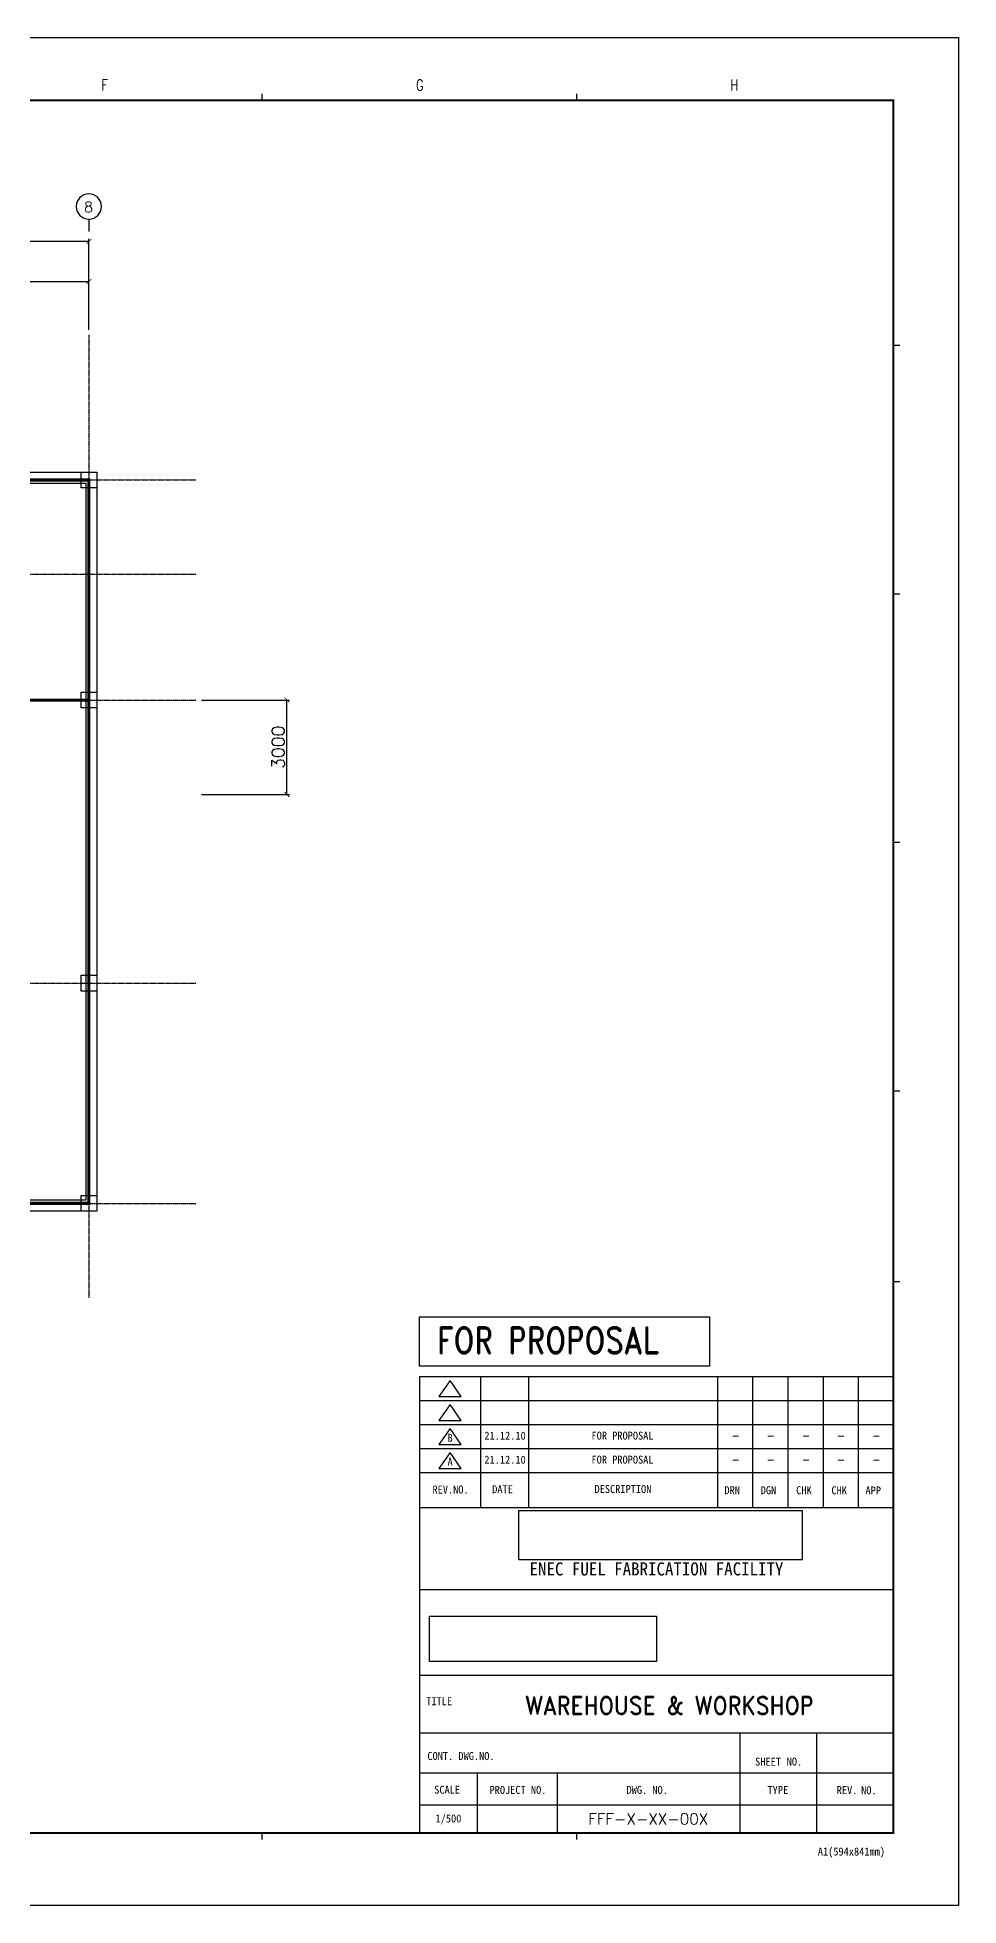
# Model space of a CAD drawing. Header units: millimetres. Extents: x -232466 to 860779, y -177975 to 311634.
# Drawn here: x -177652 to -148366, y 107851 to 167251 of the extents above; entities that cross this region are included whole.
import ezdxf
from ezdxf.enums import TextEntityAlignment as Align

# ---------------------------------------------------------------- set-up
doc = ezdxf.new("R2010")
doc.units = ezdxf.units.MM
doc.header["$XCLIPFRAME"] = 2
doc.linetypes.add('AXES', pattern=[50.8, 31.75, -6.35, 6.35, -6.35])
doc.linetypes.add('CENTER', pattern=[2, 1.25, -0.25, 0.25, -0.25])
doc.layers.add('0 외형선', color=3, linetype='Continuous', lineweight=25)
doc.layers.add('TEXT', color=7, linetype='Continuous', lineweight=15)
for name, color, linetype in [('Center Line', 1, 'CENTER'), ('COL', 2, 'Continuous'), ('dim', 7, 'Continuous'), ('SYM', 7, 'Continuous'), ('TITLEBOX', 7, 'Continuous'), ('TXT', 2, 'Continuous')]:
    doc.layers.add(name, color=color, linetype=linetype)
doc.styles.add('RD20', font='ROMAND.SHX', dxfattribs={"width": 0.8, "height": 2})
doc.styles.add('RD6', font='ROMAND.shx', dxfattribs={"width": 0.83, "height": 6})
doc.styles.add('ROMAND', font='romand')
doc.styles.add('RomanS', font='romans.shx')
doc.styles.add('TBOX', font='romans.shx')
doc.styles.add('돋움체', font='')
doc.styles.get('돋움체').set_extended_font_data('DotumChe')
doc.dimstyles.new('HYUNDAI', dxfattribs={"dimscale": 120, "dimtxt": 3, "dimasz": 3, "dimexe": 1, "dimexo": 2, "dimgap": 1, "dimtad": 1, "dimdec": 0, "dimdsep": 46, "dimtxsty": 'RomanS', "dimcen": 0, "dimclrd": 256, "dimclre": 256, "dimclrt": 3, "dimadec": 0, "dimazin": 0, "dimtfac": 1, "dimtdec": 0, "dimtix": 1, "dimtmove": 2, "dimatfit": 3, "dimfxl": 1, "dimtvp": 1, "dimtolj": 1, "dimarcsym": 0})
picture_1 = doc.add_image_def('image1', size_in_pixel=(850, 283))
picture_2 = doc.add_image_def('image2.jpg', size_in_pixel=(500, 87))

# ---------------------------------------------------------------- blocks, each defined once
blk = doc.blocks.new('_ArchTick')
at = {"color": 0, "linetype": 'ByBlock', "const_width": 0.15}
blk.add_lwpolyline([(-0.5, -0.5), (0.5, 0.5)], dxfattribs=at)
blk = doc.blocks.new('*D187')
at = {"layer": 'Defpoints', "color": 0}
for p in [(-176014, 160767), (-218014, 157789), (-176014, 157789)]:
    blk.add_point(p, dxfattribs=at)
at = {"layer": 'dim', "lineweight": -2}
for p, q in [((-218014, 157949), (-218014, 160847)), ((-218014, 160767), (-176014, 160767)), ((-176014, 157949), (-176014, 160847))]:
    blk.add_line(p, q, dxfattribs=at)
at = {"layer": 'dim', "lineweight": -2, "xscale": 160, "yscale": 160, "zscale": 160, "rotation": 180}
blk.add_blockref('_ArchTick', (-218014, 160767), dxfattribs=at)
at = {"layer": 'dim', "lineweight": -2, "xscale": 160, "yscale": 160, "zscale": 160}
blk.add_blockref('_ArchTick', (-176014, 160767), dxfattribs=at)
at = {"layer": 'dim', "color": 0, "insert": (-197014, 161047), "char_height": 400, "attachment_point": 5, "style": 'RomanS', "bg_fill": 3, "box_fill_scale": 1.1, "bg_fill_color": 257, "bg_fill_transparency": 0}
blk.add_mtext('\\A1;42000', dxfattribs=at)
blk = doc.blocks.new('*D193')
at = {"layer": 'Defpoints', "color": 0}
for p in [(-176014, 159488), (-182014, 157789), (-176014, 157789)]:
    blk.add_point(p, dxfattribs=at)
at = {"layer": 'dim', "lineweight": -2}
for p, q in [((-182014, 157949), (-182014, 159568)), ((-182014, 159488), (-176014, 159488)), ((-176014, 157949), (-176014, 159568))]:
    blk.add_line(p, q, dxfattribs=at)
at = {"layer": 'dim', "lineweight": -2, "xscale": 160, "yscale": 160, "zscale": 160, "rotation": 180}
blk.add_blockref('_ArchTick', (-182014, 159488), dxfattribs=at)
at = {"layer": 'dim', "lineweight": -2, "xscale": 160, "yscale": 160, "zscale": 160}
blk.add_blockref('_ArchTick', (-176014, 159488), dxfattribs=at)
at = {"layer": 'dim', "color": 0, "insert": (-179014, 159768), "char_height": 400, "attachment_point": 5, "style": 'RomanS', "bg_fill": 3, "box_fill_scale": 1.1, "bg_fill_color": 257, "bg_fill_transparency": 0}
blk.add_mtext('\\A1;6000', dxfattribs=at)
blk = doc.blocks.new('*D211')
at = {"layer": 'Defpoints', "color": 0}
for p in [(-172597, 146180), (-169717, 146180), (-172597, 143180)]:
    blk.add_point(p, dxfattribs=at)
at = {"layer": 'dim', "lineweight": -2}
for p, q in [((-172437, 146180), (-169637, 146180)), ((-169717, 143180), (-169717, 146180)), ((-172437, 143180), (-169637, 143180))]:
    blk.add_line(p, q, dxfattribs=at)
at = {"layer": 'dim', "lineweight": -2, "xscale": 160, "yscale": 160, "zscale": 160}
for p, rotation in [((-169717, 146180), 90), ((-169717, 143180), 270)]:
    blk.add_blockref('_ArchTick', p, dxfattribs=dict(at, rotation=rotation))
at = {"layer": 'dim', "color": 0, "insert": (-169997, 144680), "char_height": 400, "attachment_point": 5, "rotation": 90, "style": 'RomanS', "bg_fill": 3, "box_fill_scale": 1.1, "bg_fill_color": 257, "bg_fill_transparency": 0}
blk.add_mtext('\\A1;3000', dxfattribs=at)
blk = doc.blocks.new('주열')
at = {"layer": 'SYM'}
blk.add_line((0, 600), (0, 0), dxfattribs=at)
blk.add_circle((0, 1200), 600, dxfattribs=at)

msp = doc.modelspace()

# ---------------------------------------------------------------- linework, layer by layer
msp.add_line((-150440.4, 111060.4), (-150440.4, 110144.6))
at = {"layer": '0 외형선', "linetype": 'Continuous'}
for points in [[(-218264.5, 153429.8), (-175764.5, 153429.8), (-175764.5, 129929.8), (-218264.5, 129929.8)], [(-217914.5, 153079.8), (-176114.5, 153079.8), (-176114.5, 130279.8), (-217914.5, 130279.8)]]:
    msp.add_lwpolyline(points, close=True, dxfattribs=at)
at = {"layer": '0 외형선', "linetype": 'Continuous', "const_width": 100}
for points in [[(-188014.5, 153179.8), (-176014.5, 153179.8), (-176014.5, 146179.8), (-188014.5, 146179.8)], [(-188014.5, 146179.8), (-176014.5, 146179.8), (-176014.5, 130179.8), (-188014.5, 130179.8)]]:
    msp.add_lwpolyline(points, close=True, dxfattribs=at)
at = {"layer": 'Center Line', "linetype": 'AXES'}
for p, q in [((-222583, 153179.8), (-172597.4, 153179.8)), ((-222583, 150179.8), (-172597.4, 150179.8)), ((-222583, 146179.8), (-172597.4, 146179.8)), ((-222583, 137179.8), (-172597.4, 137179.8)), ((-222583, 130179.8), (-172597.4, 130179.8))]:
    msp.add_line(p, q, dxfattribs=at)
at = {"layer": 'COL'}
for points in [[(-176264.5, 152929.8), (-176264.5, 153429.8), (-175764.5, 153429.8), (-175764.5, 152929.8)], [(-176264.5, 145929.8), (-176264.5, 146429.8), (-175764.5, 146429.8), (-175764.5, 145929.8)], [(-176264.5, 136929.8), (-176264.5, 137429.8), (-175764.5, 137429.8), (-175764.5, 136929.8)], [(-176264.5, 129929.8), (-176264.5, 130429.8), (-175764.5, 130429.8), (-175764.5, 129929.8)]]:
    msp.add_lwpolyline(points, close=True, dxfattribs=at)
at = {"layer": 'TITLEBOX', "color": 4, "linetype": 'Continuous'}
for p, q in [((-170502.8, 165251.2), (-170502.8, 165451.2)), ((-170502.8, 165251.2), (-170502.8, 165451.2)), ((-160502.8, 165251.2), (-160502.8, 165451.2)), ((-160502.8, 165251.2), (-160502.8, 165451.2)), ((-150240.4, 157451.2), (-150440.4, 157451.2)), ((-150240.4, 149551.2), (-150440.4, 149551.2)), ((-150240.4, 141651.2), (-150440.4, 141651.2)), ((-150240.4, 133751.2), (-150440.4, 133751.2)), ((-150240.4, 127688.4), (-150440.4, 127688.4)), ((-170502.8, 109951), (-170502.8, 110151)), ((-170502.8, 109951), (-170502.8, 110151)), ((-160502.8, 109951), (-160502.8, 110151))]:
    msp.add_line(p, q, dxfattribs=at)
at = {"layer": 'TITLEBOX', "color": 30, "linetype": 'Continuous'}
for p, q in [((-165500.7, 126566.4), (-156289.3, 126566.4)), ((-165500.7, 125003.6), (-165500.7, 126566.4)), ((-156289.3, 126566.4), (-156289.3, 125003.6)), ((-156289.3, 125003.6), (-165500.7, 125003.6)), ((-160502.8, 109951), (-160502.8, 110151))]:
    msp.add_line(p, q, dxfattribs=at)
at = {"layer": 'TITLEBOX'}
for p, q in [((-165500.7, 124677.9), (-150440.4, 124677.9)), ((-165500.7, 124677.9), (-165500.7, 110144.6)), ((-165500.7, 124677.9), (-150440.4, 124677.9)), ((-165500.7, 124677.9), (-165500.7, 110144.6)), ((-164534, 124550.7), (-164890.1, 124041.9)), ((-164534, 124550.7), (-164890.1, 124041.9)), ((-164177.8, 124041.9), (-164534, 124550.7)), ((-164177.8, 124041.9), (-164534, 124550.7)), ((-163567.3, 124677.9), (-163567.3, 120505.8)), ((-163567.3, 124677.9), (-163567.3, 120505.8)), ((-162040.9, 124677.9), (-162040.9, 120505.8)), ((-162040.9, 124677.9), (-162040.9, 120505.8)), ((-156032.7, 124674.2), (-156032.7, 120505.8)), ((-156032.7, 124674.2), (-156032.7, 120505.8)), ((-154914.3, 124674.2), (-154914.3, 120505.8)), ((-154914.3, 124674.2), (-154914.3, 120505.8)), ((-153795.8, 124674.2), (-153795.8, 120505.8)), ((-153795.8, 124674.2), (-153795.8, 120505.8)), ((-152677.3, 124674.2), (-152677.3, 120505.8)), ((-152677.3, 124674.2), (-152677.3, 120505.8)), ((-151558.9, 124674.2), (-151558.9, 120505.8)), ((-151558.9, 124674.2), (-151558.9, 120505.8)), ((-165500.7, 123914.7), (-150440.4, 123914.7)), ((-165500.7, 123914.7), (-150440.4, 123914.7)), ((-164890.1, 124041.9), (-164177.8, 124041.9)), ((-164890.1, 124041.9), (-164177.8, 124041.9)), ((-164534, 123787.5), (-164890.1, 123278.7)), ((-164534, 123787.5), (-164890.1, 123278.7)), ((-164177.8, 123278.7), (-164534, 123787.5)), ((-164177.8, 123278.7), (-164534, 123787.5)), ((-165500.7, 123151.5), (-150440.4, 123151.5)), ((-165500.7, 123151.5), (-150440.4, 123151.5)), ((-164890.1, 123278.7), (-164177.8, 123278.7)), ((-164890.1, 123278.7), (-164177.8, 123278.7)), ((-164534, 123024.3), (-164890.1, 122515.5)), ((-164534, 123024.3), (-164890.1, 122515.5)), ((-164177.8, 122515.5), (-164534, 123024.3)), ((-164177.8, 122515.5), (-164534, 123024.3)), ((-165500.7, 122388.3), (-150440.4, 122388.3)), ((-165500.7, 122388.3), (-150440.4, 122388.3)), ((-164890.1, 122515.5), (-164177.8, 122515.5)), ((-164890.1, 122515.5), (-164177.8, 122515.5)), ((-164534, 122261.1), (-164890.1, 121752.3)), ((-164534, 122261.1), (-164890.1, 121752.3)), ((-164177.8, 121752.3), (-164534, 122261.1)), ((-164177.8, 121752.3), (-164534, 122261.1)), ((-165500.7, 121625.1), (-150440.4, 121625.1)), ((-165500.7, 121625.1), (-150440.4, 121625.1)), ((-164890.1, 121752.3), (-164177.8, 121752.3)), ((-164890.1, 121752.3), (-164177.8, 121752.3)), ((-165500.7, 120505.8), (-150440.4, 120505.8)), ((-165500.7, 120505.8), (-150440.4, 120505.8)), ((-165500.7, 117906.7), (-150440.4, 117906.7)), ((-165500.7, 117906.7), (-150440.4, 117906.7)), ((-165500.7, 115181.6), (-150440.4, 115181.6)), ((-165500.7, 115181.6), (-150440.4, 115181.6)), ((-165500.7, 113350), (-150440.4, 113350)), ((-165500.7, 113350), (-150440.4, 113350)), ((-155324.8, 113350), (-155324.8, 110144.6)), ((-155324.8, 113350), (-155324.8, 110144.6)), ((-152882.6, 113350), (-152882.6, 110144.6)), ((-152882.6, 113350), (-152882.6, 110144.6)), ((-165500.7, 112078), (-150440.4, 112078)), ((-165500.7, 112078), (-150440.4, 112078)), ((-163669, 112078), (-163669, 110144.6)), ((-163669, 112078), (-163669, 110144.6)), ((-161125.1, 112078), (-161125.1, 110144.6)), ((-161125.1, 112078), (-161125.1, 110144.6)), ((-165500.7, 111060.4), (-150440.4, 111060.4)), ((-165500.7, 111060.4), (-150440.4, 111060.4))]:
    msp.add_line(p, q, dxfattribs=at)
at = {"layer": 'TITLEBOX', "color": 30}
msp.add_line((-150440.4, 110144.6), (-150440.4, 110159.7), dxfattribs=at)
at = {"layer": 'TITLEBOX', "color": 7}
msp.add_lwpolyline([(-232466.4, 167251.2), (-148366.4, 167251.2), (-148366.4, 107851.2), (-232466.4, 107851.2)], close=True, dxfattribs=at)
at = {"layer": 'TITLEBOX', "color": 4, "const_width": 70}
msp.add_lwpolyline([(-230466.4, 165251.2), (-150440.4, 165251.2), (-150440.4, 110159.7), (-230466.4, 110159.7)], close=True, dxfattribs=at)

# ---------------------------------------------------------------- texts
at = {"layer": 'SYM', "style": 'ROMAND'}
msp.add_text('8', height=336.4, dxfattribs=at).set_placement((-176170.1, 161690))
at = {"layer": 'TEXT', "color": 7, "style": '돋움체'}
for s, height, p in [('B', 254.4, (-164530.6, 122724.7)), ('21.12.10', 254.4, (-162785.4, 122794.1)), ('FOR PROPOSAL', 254.396, (-159051, 122794.1)), ('A', 254.4, (-164530.6, 121961.6)), ('21.12.10', 254.4, (-162785.4, 122030.9)), ('FOR PROPOSAL', 254.396, (-159051, 122030.9))]:
    msp.add_text(s, height=height, dxfattribs=at).set_placement(p, align=Align.MIDDLE_CENTER)
msp.add_text('1/500', height=254.4, dxfattribs=at).set_placement((-164584.8, 110602.5), align=Align.MIDDLE)
at = {"layer": 'TITLEBOX', "color": 4, "linetype": 'Continuous', "style": 'TBOX', "width": 0.75}
for s, p in [('F', (-175615.7, 165557.7)), ('G', (-165615.7, 165557.7)), ('H', (-155615.7, 165557.7))]:
    msp.add_text(s, height=350, dxfattribs=at).set_placement(p)
at = {"layer": 'TITLEBOX', "style": '돋움체'}
for s, height, p in [('REV.NO.', 254.4, (-165092.5, 120954.4)), ('REV.NO.', 254.4, (-165092.5, 120954.4)), ('DATE', 254.4, (-163194.3, 120964.5)), ('DATE', 254.4, (-163194.3, 120964.5)), ('DESCRIPTION', 254.396, (-159941.7, 120971.3)), ('DESCRIPTION', 254.396, (-159941.7, 120971.3)), ('DRN', 254.4, (-155811.4, 120931.4)), ('DRN', 254.4, (-155811.4, 120931.4)), ('DGN', 254.4, (-154657.6, 120931.4)), ('DGN', 254.4, (-154657.6, 120931.4)), ('CHK', 254.4, (-153531, 120931.4)), ('CHK', 254.4, (-153531, 120931.4)), ('CHK', 254.4, (-152410.6, 120928.6)), ('CHK', 254.4, (-152410.6, 120928.6)), ('APP', 254.4, (-151327, 120923.4)), ('APP', 254.4, (-151327, 120923.4)), ('TITLE', 254.4, (-165289.6, 114224.5)), ('TITLE', 254.4, (-165289.6, 114224.5)), ('CONT. DWG.NO.', 254.396, (-165255, 112479.8)), ('CONT. DWG.NO.', 254.396, (-165255, 112479.8)), ('SHEET', 254.4, (-154836.1, 112300.3)), ('SHEET', 254.4, (-154836.1, 112300.3)), ('NO.', 254.4, (-153833.6, 112304.1)), ('NO.', 254.4, (-153833.6, 112304.1)), ('SCALE', 254.4, (-165037.5, 111410.7)), ('SCALE', 254.4, (-165037.5, 111410.7)), ('PROJECT NO.', 254.396, (-163278.3, 111403.2)), ('PROJECT NO.', 254.396, (-163278.3, 111403.2)), ('DWG. NO.', 254.4, (-158924.5, 111403.2)), ('DWG. NO.', 254.4, (-158924.5, 111403.2)), ('TYPE', 254.4, (-154442.9, 111400.6)), ('TYPE', 254.4, (-154442.9, 111400.6)), ('REV.', 254.4, (-152241.5, 111397.9)), ('REV.', 254.4, (-152241.5, 111397.9)), ('NO.', 254.4, (-151465.1, 111393.2)), ('NO.', 254.4, (-151465.1, 111393.2))]:
    msp.add_text(s, height=height, dxfattribs=at).set_placement(p)
at = {"layer": 'TITLEBOX', "color": 3, "style": '돋움체'}
msp.add_text('ENEC FUEL FABRICATION FACILITY', height=416.189, dxfattribs=at).set_placement((-157970.6, 118556.5), align=Align.MIDDLE)
at = {"layer": 'TITLEBOX', "color": 0, "style": '돋움체'}
msp.add_text('A1(594x841mm)', height=254.396, dxfattribs=at).set_placement((-152842.8, 109444.2))
at = {"layer": 'TXT', "color": 30, "linetype": 'Continuous', "style": 'RD6', "width": 0.83}
msp.add_text('FOR PROPOSAL', height=835.501, dxfattribs=at).set_placement((-164950, 125406.7))
at = {"layer": 'TXT', "color": 7, "style": 'RD20', "width": 0.83}
for p in [(-155457.5, 122654.7), (-154339.1, 122654.7), (-153220.6, 122654.7), (-152102.1, 122654.7), (-150983.7, 122654.7), (-155457.5, 121891.5), (-154339.1, 121891.5), (-153220.6, 121891.5), (-152102.1, 121891.5), (-150983.7, 121891.5)]:
    msp.add_text('-', height=282.8, dxfattribs=at).set_placement(p, align=Align.CENTER)
at = {"layer": 'TXT', "color": 7, "style": 'ROMAND', "width": 0.9}
msp.add_text('WAREHOUSE & WORKSHOP', height=565.517, dxfattribs=at).set_placement((-157561, 114213.2), align=Align.MIDDLE)
at = {"layer": 'TXT', "color": 7, "style": 'RD20'}
msp.add_text('FFF-X-XX-00X', height=353.448, dxfattribs=at).set_placement((-158231.8, 110432.1), align=Align.CENTER)

# ---------------------------------------------------------------- pictures from other files: only their frames are drawn
image = msp.add_image(picture_2, insert=(-162352.3, 118850.6), size_in_units=(9015.9, 1568.8))
image.dxf.flags = 7
image = msp.add_image(picture_1, insert=(-165325.5, 114990.9), size_in_units=(7427.9, 2473.1))
image.set_boundary_path([(15.17, 45.797), (840.684, 210.9)])

# ---------------------------------------------------------------- next in the draw order: dimensions: what is measured, and where the dimension line sits
at = {"layer": 'dim'}
dim = msp.add_linear_dim(base=(-176014.5, 160767.3), p1=(-218014.5, 157789.4), p2=(-176014.5, 157789.4), dimstyle='HYUNDAI', override={"dimscale": 80, "dimtxt": 5, "dimasz": 2, "dimpost": '\\X', "dimblk1": 'ArchTick', "dimblk2": 'ArchTick', "dimsah": 1, "dimclrt": 0, "dimtfill": 1}, dxfattribs=at)
dim.commit()
dim.dimension.update_dxf_attribs({"geometry": '*D187', "text_midpoint": (-197014.5, 161047.3)})
dim = msp.add_linear_dim(base=(-169717.4, 146179.8), p1=(-172597.4, 143179.8), p2=(-172597.4, 146179.8), angle=90, dimstyle='HYUNDAI', override={"dimscale": 80, "dimtxt": 5, "dimasz": 2, "dimpost": '\\X', "dimblk1": 'ArchTick', "dimblk2": 'ArchTick', "dimsah": 1, "dimclrt": 0, "dimtfill": 1}, dxfattribs=at)
dim.commit()
dim.dimension.update_dxf_attribs({"geometry": '*D211', "text_midpoint": (-169997.4, 144679.8)})

# ---------------------------------------------------------------- next in the draw order: block references
at = {"layer": 'SYM', "xscale": -0.6666666666666666, "yscale": 0.6666666666666666, "zscale": 0.6666666666666666, "rotation": 359.9999999999999}
msp.add_blockref('주열', (-176014.5, 161074.2), dxfattribs=at)

# ---------------------------------------------------------------- next in the draw order: dimensions: what is measured, and where the dimension line sits
at = {"layer": 'dim'}
dim = msp.add_linear_dim(base=(-176014.5, 159487.8), p1=(-182014.5, 157789.4), p2=(-176014.5, 157789.4), dimstyle='HYUNDAI', override={"dimscale": 80, "dimtxt": 5, "dimasz": 2, "dimpost": '\\X', "dimblk1": 'ArchTick', "dimblk2": 'ArchTick', "dimsah": 1, "dimclrt": 0, "dimtfill": 1}, dxfattribs=at)
dim.commit()
dim.dimension.update_dxf_attribs({"geometry": '*D193', "text_midpoint": (-179014.5, 159767.8)})

# ---------------------------------------------------------------- next in the draw order: linework, layer by layer
at = {"layer": 'Center Line', "linetype": 'AXES'}
msp.add_line((-176014.5, 157789.4), (-176014.5, 127179.8), dxfattribs=at)

doc.saveas('drawing.dxf')
